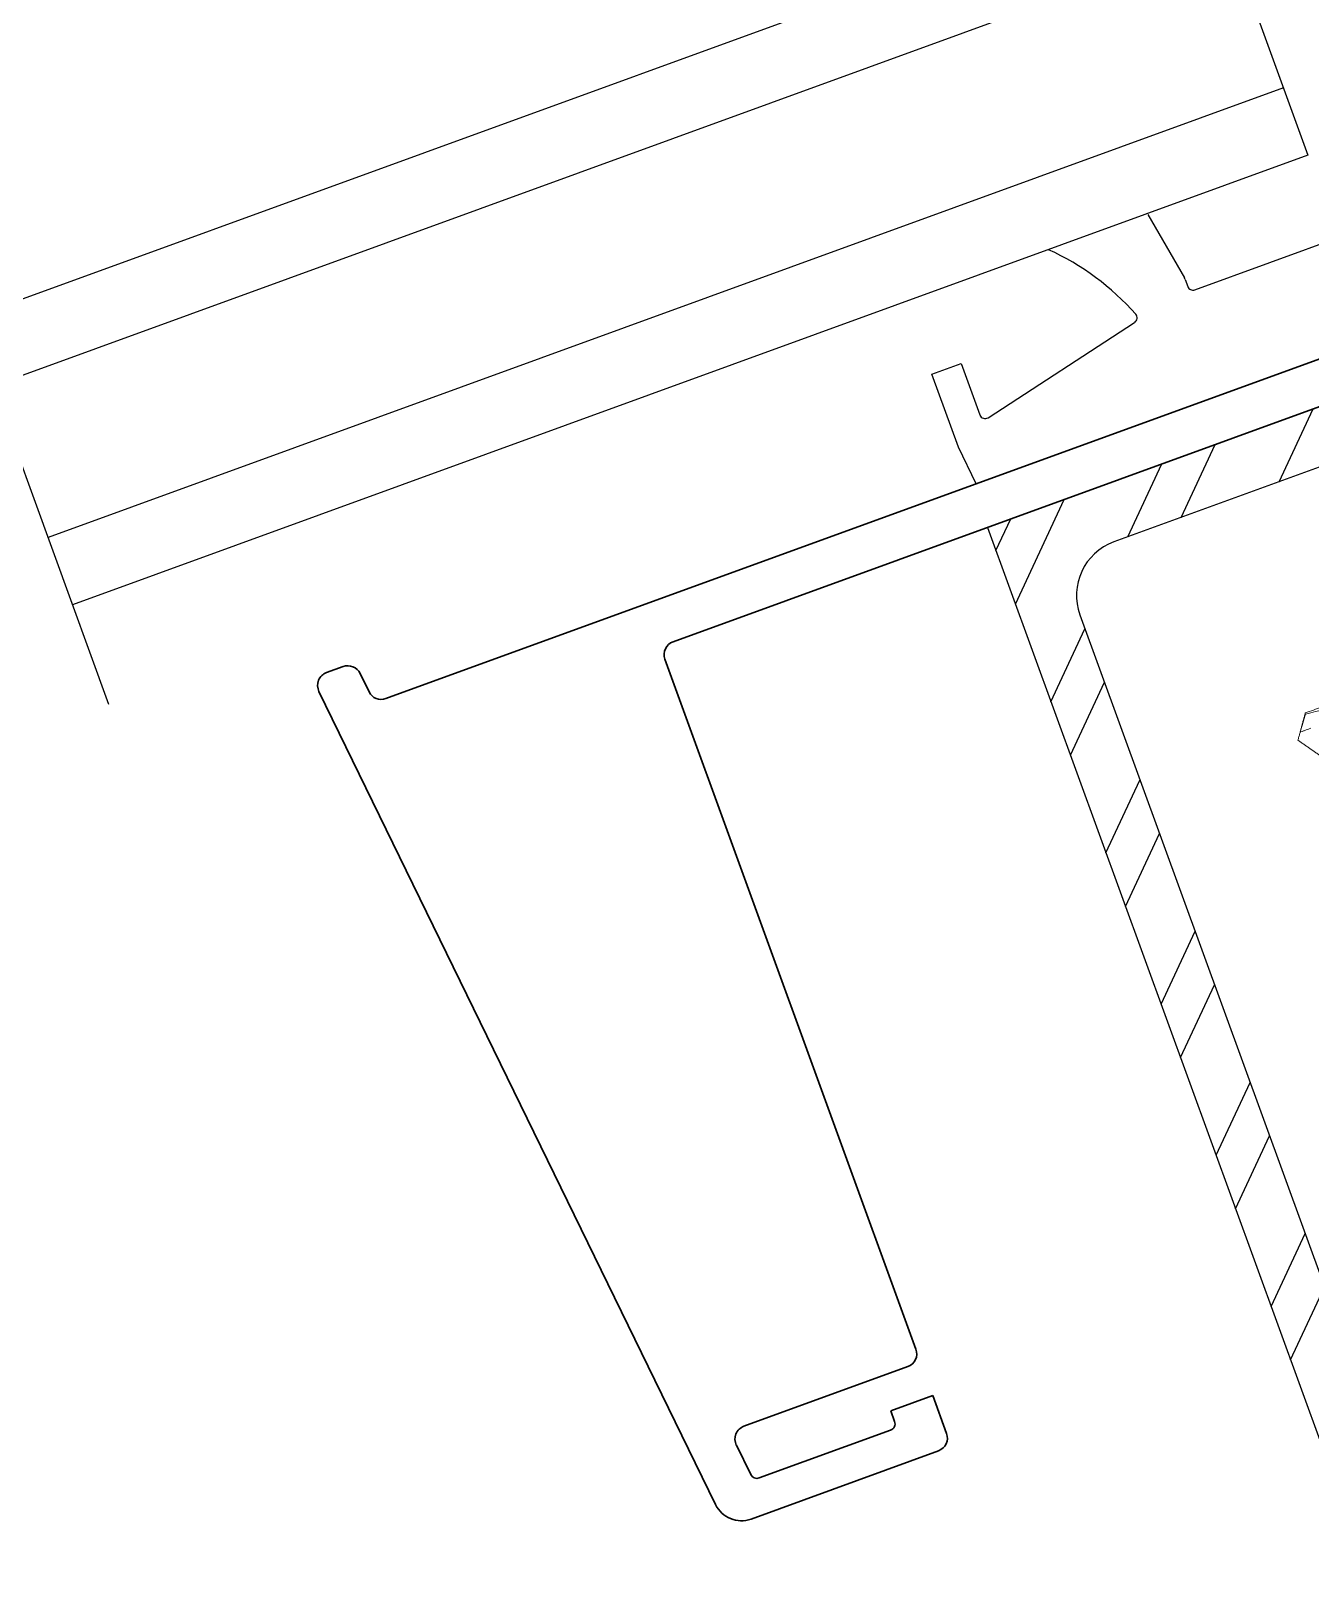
# Model space of a CAD drawing. Header units: inches. Extents: x -154 to 13, y 2 to 55.
# Drawn here: x -144.796 to -141.984, y 30.62 to 34.05 of the extents above; entities that cross this region are included whole.
import ezdxf

# ---------------------------------------------------------------- set-up
doc = ezdxf.new("R2010")
doc.units = ezdxf.units.IN
doc.header["$LTSCALE"] = 2
doc.header["$MEASUREMENT"] = 0
doc.layers.get('0').update_dxf_attribs({"linetype": 'CONTINUOUS'})
doc.layers.add('pattern', color=9, linetype='CONTINUOUS')
doc.layers.add('VELUX_Skylight', color=7, linetype='CONTINUOUS')

# ---------------------------------------------------------------- blocks, each defined once
blk = doc.blocks.new('A$C542E2BF1')
at = {"color": 7, "linetype": 'Continuous', "lineweight": 30}
for p, q in [((2.9334, 0.1969), (2.9722, 0.1969)), ((2.7941, -1.8137), (3.002, 0.1638)), ((2.8989, 0.1252), (2.9036, 0.1701)), ((0, 0.0984), (2.8692, 0.0984)), ((-0.0299, 0.0299), (-0.0299, 0.0685)), ((0, 0), (2.2335, 0)), ((2.2634, -1.6433), (2.2634, -0.0299)), ((2.2933, -1.6732), (2.6767, -1.6732)), ((2.6989, -1.7779), (2.7064, -1.7063)), ((2.2634, -1.8402), (2.2634, -1.752)), ((2.2634, -1.752), (2.3618, -1.752)), ((2.3618, -1.7764), (2.3618, -1.752)), ((2.3768, -1.7913), (2.684, -1.7913)), ((2.2933, -1.8701), (2.7315, -1.8701))]:
    blk.add_line(p, q, dxfattribs=at)
for centre, radius, start, end in [((2.9334, 0.1669), 0.0299, 90, 174), ((2.9722, 0.1669), 0.0299, 354, 90), ((2.8692, 0.1283), 0.0299, 270, 354), ((0, 0.0685), 0.0299, 90, 180), ((0, 0.0299), 0.0299, 180, 270), ((2.2335, -0.0299), 0.0299, 0, 90), ((2.2933, -1.6433), 0.0299, 180, 270), ((2.6767, -1.7031), 0.0299, 354, 90), ((2.3768, -1.7764), 0.015, 180, 270), ((2.684, -1.7764), 0.015, 270, 354), ((2.7315, -1.8071), 0.063, 270, 354), ((2.2933, -1.8402), 0.0299, 180, 270)]:
    blk.add_arc(centre, radius, start, end, dxfattribs=at)
blk = doc.blocks.new('A$C4C6D32D1')
at = {"color": 7, "lineweight": 0}
blk.add_line((-1.7145, 0.0507), (-1.7145, 0.0482), dxfattribs=at)
blk.add_ellipse((-1.7399, 0), major_axis=(-0.1906, 0.0098), ratio=0.260774, start_param=3.63627, end_param=4.592496, dxfattribs=at)
for points, degree in [([(-1.7145, 0.0507), (-1.75, 0)], 1), ([(-1.7145, 0.0482), (-1.7228, 0.0371), (-1.7311, 0.0261), (-1.7393, 0.015)], 3), ([(-1.5625, 0.0507), (-1.7145, 0.0507)], 1), ([(-1.75, 0), (-1.7145, -0.0506)], 1)]:
    blk.add_open_spline(points, degree=degree, dxfattribs=at)
blk.add_open_spline([(-1.7145, 0.015), (-1.7194, 0.015), (-1.7242, 0.015), (-1.7309, 0.015), (-1.7331, 0.015), (-1.737, 0.015), (-1.7387, 0.015), (-1.7393, 0.015)], degree=3, knots=[0, 0, 0, 0, 0.5, 0.5, 0.75, 0.75, 1, 1, 1, 1], dxfattribs=at)

msp = doc.modelspace()

# ---------------------------------------------------------------- hatches: boundary and pattern name
h = msp.add_hatch()
h.set_pattern_fill('STEEL', color=8, scale=2, angle=20, style=0)
h.set_pattern_definition([(65, (-203.24395, -0.17552), (-0.22657695, 0.1056546), []), (65, (-203.2867, -0.05806), (-0.22657695, 0.1056546), [])])
h.paths.add_polyline_path([(-142.4912, 32.767, -0.414214), (-142.4165, 32.9272), (-141.4787, 33.2685, -0.414214), (-141.3185, 33.1938), (-141.1402, 32.7038), (-141.0227, 32.7466), (-141.2866, 33.4715), (-142.6942, 32.9592), (-140.8171, 27.8019), (-139.4095, 28.3143), (-141.0227, 32.7466), (-141.1402, 32.7038), (-139.6124, 28.5065, -0.414214), (-139.6872, 28.3462), (-140.625, 28.0049, -0.414214), (-140.7852, 28.0796)])
h = msp.add_hatch()
h.set_pattern_fill('AR-SAND', color=8, scale=0.125, angle=20, style=0)
h.set_pattern_definition([(57.5, (-153.8575, -34.58673), (-0.08977587, 0.22363463), [0, -0.19, 0, -0.2125, 0, -0.203125]), (27.5, (-153.8575, -34.58673), (0.0872269, 0.4071561), [0, -0.1025, 0, -0.17125, 0, -0.065625]), (347.5, (-154.00198, -34.63932), (0.3655501, 0.1338021), [0, -0.0625, 0, -0.225, 0, -0.29375]), (337.5, (-154.002, -34.6393), (0.3155815, 0.2316126), [0, -0.03125, 0, -0.1475, 0, -0.16875])])
h.paths.add_polyline_path([(-146.4164, 31.6043), (-146.8863, 31.4334), (-144.2113, 24.0784, -0.253381), (-143.9717, 24.1392, 0.261429), (-143.7187, 24.1869)])

# ---------------------------------------------------------------- linework, layer by layer
at = {"color": 7}
for p, q in [((-141.2866, 33.4715), (-142.6902, 32.9607)), ((-141.2865, 33.4715), (-142.6902, 32.9606)), ((-141.4787, 33.2685), (-142.4165, 32.9272)), ((-142.6942, 32.9592), (-140.6461, 27.3321)), ((-142.4912, 32.767), (-140.7852, 28.0796))]:
    msp.add_line(p, q, dxfattribs=at)
msp.add_arc((-142.3738, 32.8097), 0.125, 110, 200, dxfattribs=at)
at = {"layer": 'VELUX_Skylight'}
for p, q in [((-142.219, 34.4058), (-144.9338, 33.4177)), ((-142.219, 34.4058), (-144.9338, 33.4177)), ((-142.219, 34.4058), (-144.9338, 33.4177)), ((-142.219, 34.4058), (-141.99, 33.7769)), ((-142.219, 34.4058), (-141.99, 33.7769)), ((-142.219, 34.4058), (-141.99, 33.7769)), ((-142.1651, 34.2579), (-144.8799, 33.2697)), ((-142.1651, 34.2579), (-144.8799, 33.2697)), ((-142.1651, 34.2579), (-144.8799, 33.2697)), ((-142.0439, 33.9249), (-144.7587, 32.9368)), ((-142.0439, 33.9249), (-144.7587, 32.9368)), ((-142.0439, 33.9249), (-144.7587, 32.9368)), ((-141.99, 33.7769), (-144.7049, 32.7888)), ((-141.99, 33.7769), (-144.7049, 32.7888)), ((-141.99, 33.7769), (-144.7049, 32.7888)), ((-142.3415, 33.6465), (-142.2611, 33.5073)), ((-142.2388, 33.4813), (-141.7692, 33.6522)), ((-144.6252, 32.5697), (-145.0135, 33.6368)), ((-142.2596, 33.5041), (-142.2539, 33.4884)), ((-142.6931, 33.2003), (-142.3708, 33.4096)), ((-142.8168, 33.2961), (-142.7521, 33.3197)), ((-142.7521, 33.3197), (-142.7108, 33.2062)), ((-142.7583, 33.1352), (-142.8168, 33.2961)), ((-142.7191, 33.0551), (-142.7583, 33.1352))]:
    msp.add_line(p, q, dxfattribs=at)
for centre, radius, start, end in [((-142.7965, 33.0498), 0.5709, 41.4061, 65.5367), ((-142.2781, 33.4974), 0.0197, 20, 30), ((-142.2428, 33.4924), 0.0118, 200, 290), ((-142.3772, 33.4196), 0.0118, 303, 41.4061), ((-142.6996, 33.2102), 0.0119, 200, 303.3098)]:
    msp.add_arc(centre, radius, start, end, dxfattribs=at)

# ---------------------------------------------------------------- block references
at = {"layer": 'pattern', "rotation": 20}
msp.add_blockref('A$C4C6D32D1', (-140.3674, 33.0901), dxfattribs=at)
at = {"layer": 'VELUX_Skylight', "xscale": -1, "rotation": 20.00000000000001}
msp.add_blockref('A$C542E2BF1', (-141.2866, 33.4717), dxfattribs=at)

doc.saveas('drawing.dxf')
